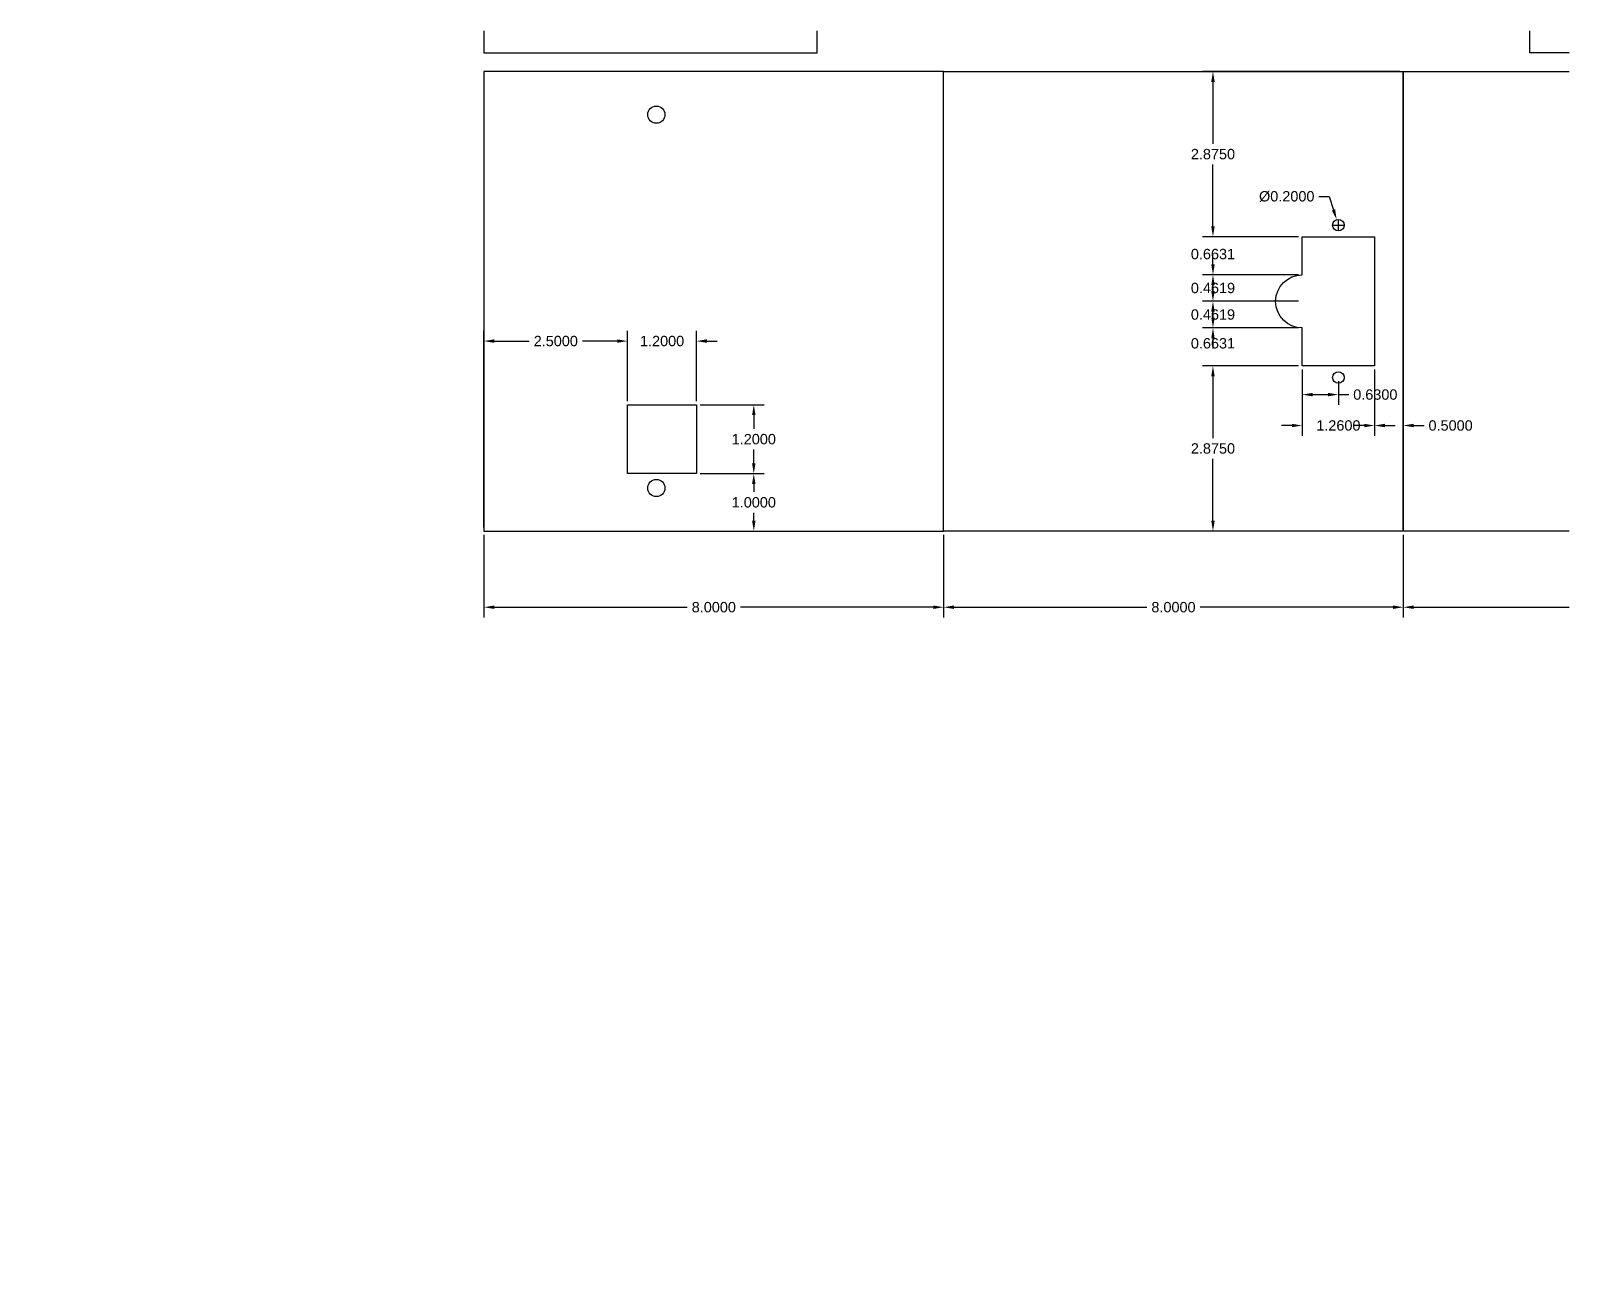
# Paper-space layout 'Sheet1' of a CAD drawing. Header units: centimetres. Extents: x 1 to 9, y 0.8 to 7.2.
# The model-space entities are those that its viewports show. They can reach past a viewport. Long polylines and large blocks are cut down to what shows.
import ezdxf

# ---------------------------------------------------------------- set-up
doc = ezdxf.new("R2010")
doc.units = ezdxf.units.CM
doc.header["$MEASUREMENT"] = 0
doc.layers.add('mark1', color=5, linetype='Continuous')
doc.layers.add('new', color=7, linetype='Continuous')
doc.layers.get('0').off()
doc.styles.get("Standard").update_dxf_attribs({"font": 'arial.ttf'})
doc.dimstyles.get("Standard").update_dxf_attribs({"dimtxt": 0.18, "dimasz": 0.18, "dimexe": 0.18, "dimexo": 0.0625, "dimgap": 0.09, "dimtad": 0, "dimtih": 1, "dimtoh": 1, "dimdec": 4, "dimzin": 0, "dimdsep": 46, "dimtxsty": 'Standard', "dimcen": 0.09, "dimadec": 0, "dimazin": 0, "dimtfac": 1, "dimtdec": 4, "dimtofl": 0, "dimtmove": 0, "dimatfit": 3, "dimfxl": 1, "dimtolj": 1, "dimtzin": 0, "dimarcsym": 0})

# ---------------------------------------------------------------- blocks, each defined once
blk = doc.blocks.new('err')
blk.add_circle((18.199, 18.764), 0.15)
at = {"layer": 'new'}
blk.add_lwpolyline([(17.399, 19.514), (17.399, 18.014), (23.199, 18.014), (23.199, 19.514)], close=True, dxfattribs=at)
blk = doc.blocks.new('duoji')
for p, q in [((9.387, 5.387), (8.127, 5.387)), ((8.127, 5.387), (8.127, 3.137)), ((9.387, 4.724), (9.387, 5.387)), ((9.387, 3.137), (9.387, 3.8)), ((8.127, 3.137), (9.387, 3.137))]:
    blk.add_line(p, q)
blk.add_arc((9.387, 4.262), 0.462, 270, 90)
blk = doc.blocks.new('*D83')
at = {"layer": 'mark1', "color": 0, "lineweight": -2}
for p, q in [((0.5, 0.438), (0.5, -1.005)), ((8.5, 0.438), (8.5, -1.005)), ((0.68, -0.825), (4.037, -0.825)), ((8.32, -0.825), (4.963, -0.825))]:
    blk.add_line(p, q, dxfattribs=at)
at = {"layer": 'mark1', "color": 0}
for points in [[(0.68, -0.795), (0.68, -0.855), (0.5, -0.825)], [(8.32, -0.855), (8.32, -0.795), (8.5, -0.825)]]:
    blk.add_solid(points, dxfattribs=at)
at = {"layer": 'mark1', "color": 0, "insert": (4.5, -0.825), "char_height": 0.18, "attachment_point": 5}
blk.add_mtext('\\A1;8.0000', dxfattribs=at)
blk = doc.blocks.new('*D86')
at = {"layer": 'mark1', "color": 0, "lineweight": -2}
for p, q in [((8.5, 0.438), (8.5, -1.005)), ((16.5, 0.438), (16.5, -1.005)), ((8.68, -0.825), (12.037, -0.825)), ((16.32, -0.825), (12.963, -0.825))]:
    blk.add_line(p, q, dxfattribs=at)
at = {"layer": 'mark1', "color": 0}
for points in [[(8.68, -0.795), (8.68, -0.855), (8.5, -0.825)], [(16.32, -0.855), (16.32, -0.795), (16.5, -0.825)]]:
    blk.add_solid(points, dxfattribs=at)
at = {"layer": 'mark1', "color": 0, "insert": (12.5, -0.825), "char_height": 0.18, "attachment_point": 5}
blk.add_mtext('\\A1;8.0000', dxfattribs=at)
blk = doc.blocks.new('*D87')
at = {"layer": 'mark1', "color": 0, "lineweight": -2}
for p, q in [((16.5, 0.438), (16.5, -1.005)), ((24.5, 0.438), (24.5, -1.005)), ((16.68, -0.825), (20.037, -0.825)), ((24.32, -0.825), (20.963, -0.825))]:
    blk.add_line(p, q, dxfattribs=at)
at = {"layer": 'mark1', "color": 0}
for points in [[(16.68, -0.795), (16.68, -0.855), (16.5, -0.825)], [(24.32, -0.855), (24.32, -0.795), (24.5, -0.825)]]:
    blk.add_solid(points, dxfattribs=at)
at = {"layer": 'mark1', "color": 0, "insert": (20.5, -0.825), "char_height": 0.18, "attachment_point": 5}
blk.add_mtext('\\A1;8.0000', dxfattribs=at)
blk = doc.blocks.new('*D91')
at = {"layer": 'mark1', "color": 0, "lineweight": -2}
for p, q in [((2.82, 3.808), (2.64, 3.808)), ((3, 2.762), (3, 3.988)), ((4.2, 2.762), (4.2, 3.988)), ((4.38, 3.808), (4.56, 3.808))]:
    blk.add_line(p, q, dxfattribs=at)
at = {"layer": 'mark1', "color": 0}
for points in [[(2.82, 3.778), (2.82, 3.838), (3, 3.808)], [(4.38, 3.838), (4.38, 3.778), (4.2, 3.808)]]:
    blk.add_solid(points, dxfattribs=at)
at = {"layer": 'mark1', "color": 0, "insert": (3.6, 3.808), "char_height": 0.18, "attachment_point": 5}
blk.add_mtext('\\A1;1.2000', dxfattribs=at)
blk = doc.blocks.new('*D92')
at = {"layer": 'mark1', "color": 0, "lineweight": -2}
for p, q in [((0.5, 0.562), (0.5, 3.988)), ((0.68, 3.808), (1.285, 3.808)), ((2.82, 3.808), (2.215, 3.808)), ((3, 2.762), (3, 3.988))]:
    blk.add_line(p, q, dxfattribs=at)
at = {"layer": 'mark1', "color": 0}
for points in [[(0.68, 3.838), (0.68, 3.778), (0.5, 3.808)], [(2.82, 3.778), (2.82, 3.838), (3, 3.808)]]:
    blk.add_solid(points, dxfattribs=at)
at = {"layer": 'mark1', "color": 0, "insert": (1.75, 3.808), "char_height": 0.18, "attachment_point": 5}
blk.add_mtext('\\A1;2.5000', dxfattribs=at)
blk = doc.blocks.new('*D93')
at = {"layer": 'mark1', "color": 0, "lineweight": -2}
for p, q in [((4.263, 2.7), (5.376, 2.7)), ((5.196, 2.52), (5.196, 2.282)), ((5.196, 1.68), (5.196, 1.918)), ((4.263, 1.5), (5.376, 1.5))]:
    blk.add_line(p, q, dxfattribs=at)
at = {"layer": 'mark1', "color": 0}
for points in [[(5.226, 2.52), (5.166, 2.52), (5.196, 2.7)], [(5.166, 1.68), (5.226, 1.68), (5.196, 1.5)]]:
    blk.add_solid(points, dxfattribs=at)
at = {"layer": 'mark1', "color": 0, "insert": (5.196, 2.1), "char_height": 0.18, "attachment_point": 5}
blk.add_mtext('\\A1;1.2000', dxfattribs=at)
blk = doc.blocks.new('*D94')
at = {"layer": 'mark1', "color": 0, "lineweight": -2}
for p, q in [((4.263, 1.5), (5.376, 1.5)), ((5.196, 1.32), (5.196, 1.182)), ((5.196, 0.68), (5.196, 0.818)), ((4.562, 0.5), (5.376, 0.5))]:
    blk.add_line(p, q, dxfattribs=at)
at = {"layer": 'mark1', "color": 0}
for points in [[(5.226, 1.32), (5.166, 1.32), (5.196, 1.5)], [(5.166, 0.68), (5.226, 0.68), (5.196, 0.5)]]:
    blk.add_solid(points, dxfattribs=at)
at = {"layer": 'mark1', "color": 0, "insert": (5.196, 1), "char_height": 0.18, "attachment_point": 5}
blk.add_mtext('\\A1;1.0000', dxfattribs=at)
blk = doc.blocks.new('*D113')
at = {"layer": 'mark1', "color": 0, "lineweight": -2}
for p, q in [((14.677, 3.375), (13.007, 3.375)), ((13.187, 3.195), (13.187, 2.119)), ((13.187, 0.68), (13.187, 1.756)), ((16.437, 0.5), (13.007, 0.5))]:
    blk.add_line(p, q, dxfattribs=at)
at = {"layer": 'mark1', "color": 0}
for points in [[(13.217, 3.195), (13.157, 3.195), (13.187, 3.375)], [(13.157, 0.68), (13.217, 0.68), (13.187, 0.5)]]:
    blk.add_solid(points, dxfattribs=at)
at = {"layer": 'mark1', "color": 0, "insert": (13.187, 1.938), "char_height": 0.18, "attachment_point": 5}
blk.add_mtext('\\A1;2.8750', dxfattribs=at)
blk = doc.blocks.new('*D114')
at = {"layer": 'mark1', "color": 0, "lineweight": -2}
for p, q in [((13.187, 4.218), (13.187, 4.398)), ((14.677, 4.038), (13.007, 4.038)), ((14.677, 3.375), (13.007, 3.375)), ((13.187, 3.195), (13.187, 3.015))]:
    blk.add_line(p, q, dxfattribs=at)
at = {"layer": 'mark1', "color": 0}
for points in [[(13.157, 4.218), (13.217, 4.218), (13.187, 4.038)], [(13.217, 3.195), (13.157, 3.195), (13.187, 3.375)]]:
    blk.add_solid(points, dxfattribs=at)
at = {"layer": 'mark1', "color": 0, "insert": (13.187, 3.768), "char_height": 0.18, "attachment_point": 5}
blk.add_mtext('\\A1;0.6631', dxfattribs=at)
blk = doc.blocks.new('*D115')
at = {"layer": 'mark1', "color": 0, "lineweight": -2}
for p, q in [((13.187, 4.68), (13.187, 4.86)), ((14.677, 4.5), (13.007, 4.5)), ((14.677, 4.038), (13.007, 4.038)), ((13.187, 3.858), (13.187, 3.678))]:
    blk.add_line(p, q, dxfattribs=at)
at = {"layer": 'mark1', "color": 0}
for points in [[(13.157, 4.68), (13.217, 4.68), (13.187, 4.5)], [(13.217, 3.858), (13.157, 3.858), (13.187, 4.038)]]:
    blk.add_solid(points, dxfattribs=at)
at = {"layer": 'mark1', "color": 0, "insert": (13.187, 4.269), "char_height": 0.18, "attachment_point": 5}
blk.add_mtext('\\A1;0.4619', dxfattribs=at)
blk = doc.blocks.new('*D116')
at = {"layer": 'mark1', "color": 0, "lineweight": -2}
for p, q in [((13.187, 5.142), (13.187, 5.322)), ((14.677, 4.962), (13.007, 4.962)), ((14.677, 4.5), (13.007, 4.5)), ((13.187, 4.32), (13.187, 4.14))]:
    blk.add_line(p, q, dxfattribs=at)
at = {"layer": 'mark1', "color": 0}
for points in [[(13.157, 5.142), (13.217, 5.142), (13.187, 4.962)], [(13.217, 4.32), (13.157, 4.32), (13.187, 4.5)]]:
    blk.add_solid(points, dxfattribs=at)
at = {"layer": 'mark1', "color": 0, "insert": (13.187, 4.731), "char_height": 0.18, "attachment_point": 5}
blk.add_mtext('\\A1;0.4619', dxfattribs=at)
blk = doc.blocks.new('*D117')
at = {"layer": 'mark1', "color": 0, "lineweight": -2}
for p, q in [((13.187, 5.805), (13.187, 5.985)), ((14.677, 5.625), (13.007, 5.625)), ((14.677, 4.962), (13.007, 4.962)), ((13.187, 4.782), (13.187, 4.602))]:
    blk.add_line(p, q, dxfattribs=at)
at = {"layer": 'mark1', "color": 0}
for points in [[(13.157, 5.805), (13.217, 5.805), (13.187, 5.625)], [(13.217, 4.782), (13.157, 4.782), (13.187, 4.962)]]:
    blk.add_solid(points, dxfattribs=at)
at = {"layer": 'mark1', "color": 0, "insert": (13.187, 5.322), "char_height": 0.18, "attachment_point": 5}
blk.add_mtext('\\A1;0.6631', dxfattribs=at)
blk = doc.blocks.new('*D118')
at = {"layer": 'mark1', "color": 0, "lineweight": -2}
for p, q in [((16.437, 8.5), (13.007, 8.5)), ((13.187, 8.32), (13.187, 7.244)), ((13.187, 5.805), (13.187, 6.881)), ((14.677, 5.625), (13.007, 5.625))]:
    blk.add_line(p, q, dxfattribs=at)
at = {"layer": 'mark1', "color": 0}
for points in [[(13.217, 8.32), (13.157, 8.32), (13.187, 8.5)], [(13.157, 5.805), (13.217, 5.805), (13.187, 5.625)]]:
    blk.add_solid(points, dxfattribs=at)
at = {"layer": 'mark1', "color": 0, "insert": (13.187, 7.062), "char_height": 0.18, "attachment_point": 5}
blk.add_mtext('\\A1;2.8750', dxfattribs=at)
blk = doc.blocks.new('*D119')
at = {"layer": 'mark1', "color": 0, "lineweight": -2}
for p, q in [((14.74, 3.312), (14.74, 2.158)), ((16, 3.312), (16, 2.158)), ((14.56, 2.338), (14.38, 2.338)), ((16.18, 2.338), (16.36, 2.338))]:
    blk.add_line(p, q, dxfattribs=at)
at = {"layer": 'mark1', "color": 0}
for points in [[(14.56, 2.308), (14.56, 2.368), (14.74, 2.338)], [(16.18, 2.368), (16.18, 2.308), (16, 2.338)]]:
    blk.add_solid(points, dxfattribs=at)
at = {"layer": 'mark1', "color": 0, "insert": (15.37, 2.338), "char_height": 0.18, "attachment_point": 5}
blk.add_mtext('\\A1;1.2600', dxfattribs=at)
blk = doc.blocks.new('*D120')
at = {"layer": 'mark1', "color": 0, "lineweight": -2}
for p, q in [((16.5, 4.437), (16.5, 2.158)), ((16, 3.312), (16, 2.158)), ((15.82, 2.338), (15.64, 2.338)), ((16.68, 2.338), (16.86, 2.338))]:
    blk.add_line(p, q, dxfattribs=at)
at = {"layer": 'mark1', "color": 0}
for points in [[(15.82, 2.308), (15.82, 2.368), (16, 2.338)], [(16.68, 2.368), (16.68, 2.308), (16.5, 2.338)]]:
    blk.add_solid(points, dxfattribs=at)
at = {"layer": 'mark1', "color": 0, "insert": (17.323, 2.338), "char_height": 0.18, "attachment_point": 5}
blk.add_mtext('\\A1;0.5000', dxfattribs=at)
blk = doc.blocks.new('*D122')
at = {"layer": 'mark1', "color": 0, "lineweight": -2}
for p, q in [((15.032, 6.325), (15.212, 6.325)), ((15.212, 6.325), (15.286, 6.092))]:
    blk.add_line(p, q, dxfattribs=at)
at = {"layer": 'mark1', "color": 0}
for p, q in [((15.37, 5.735), (15.37, 5.915)), ((15.28, 5.825), (15.46, 5.825))]:
    blk.add_line(p, q, dxfattribs=at)
blk.add_solid([(15.257, 6.083), (15.314, 6.101), (15.34, 5.92)], dxfattribs=at)
at = {"layer": 'mark1', "color": 0, "insert": (14.471, 6.325), "char_height": 0.18, "attachment_point": 5}
blk.add_mtext('\\A1;%%c0.2000', dxfattribs=at)
blk = doc.blocks.new('*D123')
at = {"layer": 'mark1', "color": 0, "lineweight": -2}
for p, q in [((14.74, 3.313), (14.74, 2.696)), ((15.37, 3.112), (15.37, 2.696)), ((14.92, 2.876), (15.19, 2.876)), ((15.37, 2.876), (15.55, 2.876))]:
    blk.add_line(p, q, dxfattribs=at)
at = {"layer": 'mark1', "color": 0}
for points in [[(14.92, 2.906), (14.92, 2.846), (14.74, 2.876)], [(15.19, 2.846), (15.19, 2.906), (15.37, 2.876)]]:
    blk.add_solid(points, dxfattribs=at)
at = {"layer": 'mark1', "color": 0, "insert": (16.013, 2.876), "char_height": 0.18, "attachment_point": 5}
blk.add_mtext('\\A1;0.6300', dxfattribs=at)

msp = doc.modelspace()

# ---------------------------------------------------------------- linework, layer by layer
at = {"layer": 'new'}
for points in [[(8.5, 0.5), (8.5, 8.5), (0.5, 8.5), (0.5, 0.5)], [(8.5, 0.5), (8.5, 8.5), (16.5, 8.5), (16.5, 0.5)], [(16.5, 0.5), (16.5, 8.5), (24.5, 8.5), (24.5, 0.5)], [(4.2, 2.7), (4.2, 1.5), (3, 1.5), (3, 2.7)]]:
    msp.add_lwpolyline(points, close=True, dxfattribs=at)
for centre, radius in [((3.5, 7.75), 0.15), ((15.37, 5.825), 0.1), ((15.37, 3.175), 0.1), ((3.5, 1.25), 0.15)]:
    msp.add_circle(centre, radius, dxfattribs=at)

# ---------------------------------------------------------------- block references
at = {"layer": 'new', "rotation": 180}
msp.add_blockref('err', (23.69894, 28.34176), dxfattribs=at)
at = {"layer": 'new', "xscale": -1}
for name, p, rotation in [('err', (1.30106, 28.34176), 180), ('duoji', (24.12713, 0.23766), 359.9999999999999)]:
    msp.add_blockref(name, p, dxfattribs=dict(at, rotation=rotation))

# ---------------------------------------------------------------- dimensions: what is measured, and where the dimension line sits
at = {"layer": 'mark1'}
for base, p1, p2, picture, middle in [((13.18664, 8.5), (14.74, 5.625), (16.5, 8.5), '*D118', (13.18664, 7.0625)), ((13.18664, 4.96188), (14.74, 4.5), (14.74, 4.96188), '*D116', (13.18664, 4.73094)), ((13.18664, 4.5), (14.74, 4.03812), (14.74, 4.5), '*D115', (13.18664, 4.26906)), ((13.18664, 3.375), (16.5, 0.5), (14.74, 3.375), '*D113', (13.18664, 1.9375)), ((5.19631, 1.5), (4.2, 2.7), (4.2, 1.5), '*D93', (5.19631, 2.1)), ((5.19631, 0.5), (4.2, 1.5), (4.5, 0.5), '*D94', (5.19631, 1))]:
    dim = msp.add_linear_dim(base=base, p1=p1, p2=p2, angle=90, dimstyle='Standard', dxfattribs=at)
    dim.commit()
    dim.dimension.update_dxf_attribs({"geometry": picture, "text_midpoint": middle})
dim = msp.add_diameter_dim_2p(p1=(15.40013, 5.72965), p2=(15.33987, 5.92035), dimstyle='Standard', dxfattribs=at)
dim.commit()
dim.dimension.update_dxf_attribs({"geometry": '*D122', "text_midpoint": (14.47083, 6.32475), "dimtype": 163})
for base, p1, p2, picture, middle in [((13.18664, 5.625), (14.74, 4.96188), (14.74, 5.625), '*D117', (13.18664, 5.32188)), ((13.18664, 4.03812), (14.74, 3.375), (14.74, 4.03812), '*D114', (13.18664, 3.76812))]:
    dim = msp.add_linear_dim(base=base, p1=p1, p2=p2, angle=90, dimstyle='Standard', dxfattribs=at)
    dim.commit()
    dim.dimension.update_dxf_attribs({"geometry": picture, "text_midpoint": middle, "dimtype": 160})
for base, p1, p2, picture, middle in [((16.5, 2.33798), (16, 3.375), (16.5, 4.5), '*D120', (17.32332, 2.33798)), ((0.5, 3.80795), (3, 2.7), (0.5, 0.5), '*D92', (1.75, 3.80795)), ((3, 3.80795), (4.2, 2.7), (3, 2.7), '*D91', (3.6, 3.80795)), ((16, 2.33798), (14.74, 3.375), (16, 3.375), '*D119', (15.37, 2.33798)), ((15.37, 2.87639), (14.74, 3.375), (15.37, 3.175), '*D123', (16.01332, 2.87639)), ((8.5, -0.82501), (0.5, 0.5), (8.5, 0.5), '*D83', (4.5, -0.82501)), ((16.5, -0.82501), (8.5, 0.5), (16.5, 0.5), '*D86', (12.5, -0.82501)), ((24.5, -0.82501), (16.5, 0.5), (24.5, 0.5), '*D87', (20.5, -0.82501))]:
    dim = msp.add_linear_dim(base=base, p1=p1, p2=p2, dimstyle='Standard', dxfattribs=at)
    dim.commit()
    dim.dimension.update_dxf_attribs({"geometry": picture, "text_midpoint": middle})

psp = doc.layouts.new('Sheet1')

# ---------------------------------------------------------------- viewports
at = {"layer": '0'}
psp.add_viewport(center=(5, 4), size=(8, 6.4), view_center_point=(6, -1.5), view_height=21.42, dxfattribs=at)

doc.saveas('drawing.dxf')
